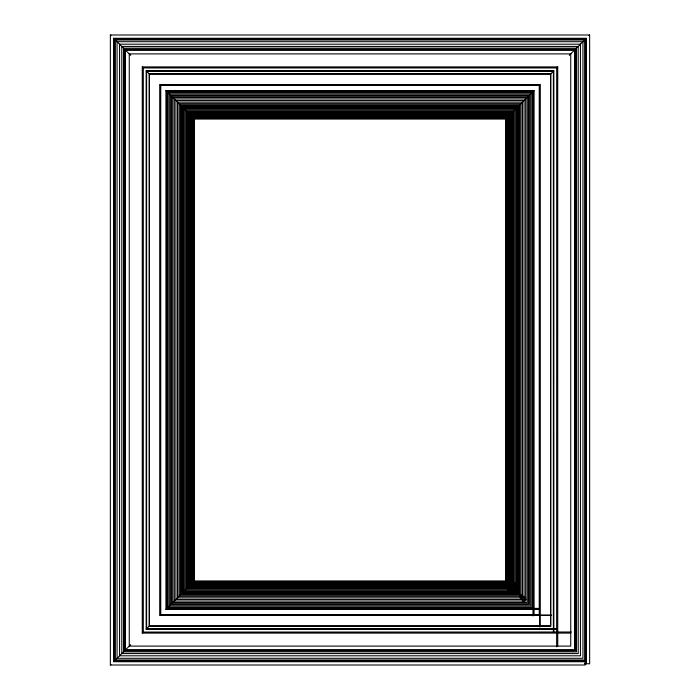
<?xml version="1.0" encoding="UTF-8"?>
<svg xmlns="http://www.w3.org/2000/svg" width="700" height="700" viewBox="0 0 700 700"><rect width="100%" height="100%" fill="white"/><g stroke="black" fill="none" stroke-linecap="round" stroke-linejoin="round"><path stroke-width="1.05" d="M165.918 609.446L193.734 581.63L506.266 581.63L506.266 118.37L534.082 90.554L165.918 90.554L165.918 609.446L539.245 609.446M160.02 615.352L160.755 614.609L539.245 614.609L539.245 85.391L539.98 84.647L160.02 84.647L160.02 615.352L550.524 615.352M146.151 629.212L149.476 625.887L550.524 625.887L550.524 74.112L553.849 70.788L146.151 70.788L146.151 629.212L557.104 629.212M556.649 67.987L557.734 66.902L142.266 66.902L142.266 633.097L570.736 633.097M569.266 55.37L586.355 38.281L113.645 38.281L113.645 661.719L585.113 661.719M589.032 35.604L589.636 35L110.364 35L110.364 665L585.113 665L585.113 659.995L115.369 659.995L115.369 40.005L584.631 40.005L584.631 659.995M110.364 665L110.968 664.396M113.645 661.719L130.734 644.63M142.266 633.097L143.351 632.012M146.151 70.788L149.476 74.112L550.524 74.112M160.02 84.647L160.755 85.391L539.245 85.391M165.918 90.554L193.734 118.37L506.266 118.37M513.196 583.109L515.375 583.109M511.639 583.765L517.038 583.765M517.913 584.605L190.759 584.605L190.759 115.395L509.241 115.395L509.241 593.276M517.773 585.532L189.831 585.532L189.831 114.468L510.169 114.468L510.169 593.136M517.589 586.416L188.947 586.416L188.947 113.584L511.052 113.584L511.052 592.952M517.169 587.142L188.221 587.142L188.221 112.857L511.779 112.857L511.779 592.532M508.174 587.904L187.46 587.904L187.46 112.096L512.54 112.096L512.54 584.631M516.871 587.904L512.54 587.904L512.54 592.235M508.139 588.954L186.41 588.954L186.41 111.046L513.59 111.046L513.59 583.485M515.76 588.954L513.59 588.954L513.59 592.209M508.244 590.153L185.211 590.153L185.211 109.848L514.789 109.848L514.789 583.599M512.601 590.153L514.789 590.153M508.323 591.334L184.03 591.334L184.03 108.666L515.97 108.666L515.97 583.686M511.604 591.334L515.97 591.334L515.97 588.053M521.964 595.157L180.215 595.157L180.215 104.843L519.785 104.843L519.785 597.336M524.256 596.365L179.008 596.365L179.008 103.635L520.992 103.635L520.992 599.62M525.709 597.835L177.529 597.835L177.529 102.165L522.471 102.165L522.471 601.081M526.251 599.436L175.928 599.436L175.928 100.564L524.072 100.564L524.072 601.615M539.534 608.387L166.985 608.387L166.985 91.612L533.015 91.612L533.015 615.983M539.245 608.843L166.521 608.843L166.521 91.157L533.479 91.157L533.479 614.609M551.661 615.151L160.213 615.151L160.213 84.849L539.788 84.849L539.788 627.034M556.561 628.749L146.615 628.749L146.615 71.251L553.385 71.251L553.385 631.934M571.41 632.012L143.308 632.065L143.308 67.935L556.692 67.935L556.649 646.826M585.113 660.949L114.415 660.949L114.415 39.051L585.585 39.051L585.585 663.758M585.113 661.378L113.995 661.378L113.995 38.623L586.005 38.623L586.005 663.758M585.113 661.474L113.89 661.474L113.89 38.526L586.11 38.526L586.11 663.758M584.631 663.758L589.636 663.758L589.636 35M110.364 35L110.968 35.604M113.645 38.281L130.734 55.37M142.266 66.902L143.351 67.987M586.355 38.281L586.355 663.758M557.734 66.902L557.734 646.1M553.849 70.788L553.849 632.468M539.98 84.647L539.98 625.887M534.082 90.554L534.082 614.609M514.789 587.965L514.789 592.314M508.392 587.003L508.392 592.41M193.734 118.37L193.734 581.63M160.755 85.391L160.755 614.609M149.476 74.112L149.476 625.887M582.934 41.703L117.066 41.703L117.066 658.298L582.934 658.298L582.934 41.703M580.44 44.196L119.56 44.196L119.56 655.804L580.44 655.804L580.44 44.196M578.209 46.428L121.791 46.428L121.791 653.572L578.209 653.572L578.209 46.428M576.503 48.134L123.497 48.134L123.497 651.866L576.503 651.866L576.503 48.134M575.356 49.28L124.644 49.28L124.644 650.72L575.356 650.72L575.356 49.28M574.84 49.796L125.16 49.796L125.16 650.204L574.84 650.204L574.84 49.796M574.56 50.076L125.44 50.076L125.44 649.924L574.56 649.924L574.56 50.076M570.736 53.9L129.264 53.9L129.264 646.1L570.736 646.1L570.736 53.9M550.839 73.789L149.161 73.789L149.161 626.211L550.839 626.211L550.839 73.789M531.991 92.645L168.009 92.645L168.009 607.355L531.991 607.355L531.991 92.645M530.679 93.957L169.321 93.957L169.321 606.043L530.679 606.043L530.679 93.957M529.384 95.252L170.616 95.252L170.616 604.747L529.384 604.747L529.384 95.252M528.334 96.303L171.666 96.303L171.666 603.697L528.334 603.697L528.334 96.303M527.117 97.519L172.883 97.519L172.883 602.481L527.117 602.481L527.117 97.519M525.656 98.98L174.344 98.98L174.344 601.02L525.656 601.02L525.656 98.98M518.779 105.858L181.221 105.858L181.221 594.142L518.779 594.142L518.779 105.858M517.878 106.759L182.123 106.759L182.123 593.241L517.878 593.241L517.878 106.759M516.985 107.651L183.015 107.651L183.015 592.349L516.985 592.349L516.985 107.651M508.392 116.235L191.607 116.235L191.607 583.765L508.392 583.765L508.392 116.235M507.745 116.891L192.255 116.891L192.255 583.109L507.745 583.109L507.745 116.891M507.211 117.425L192.789 117.425L192.789 582.575L507.211 582.575L507.211 117.425M506.765 117.871L193.235 117.871L193.235 582.129L506.765 582.129L506.765 117.871M506.441 118.195L193.559 118.195L193.559 581.805L506.441 581.805L506.441 118.195M505.593 119.061L194.434 119.061L194.434 580.939L505.689 580.939L505.593 119.061"/></g></svg>
